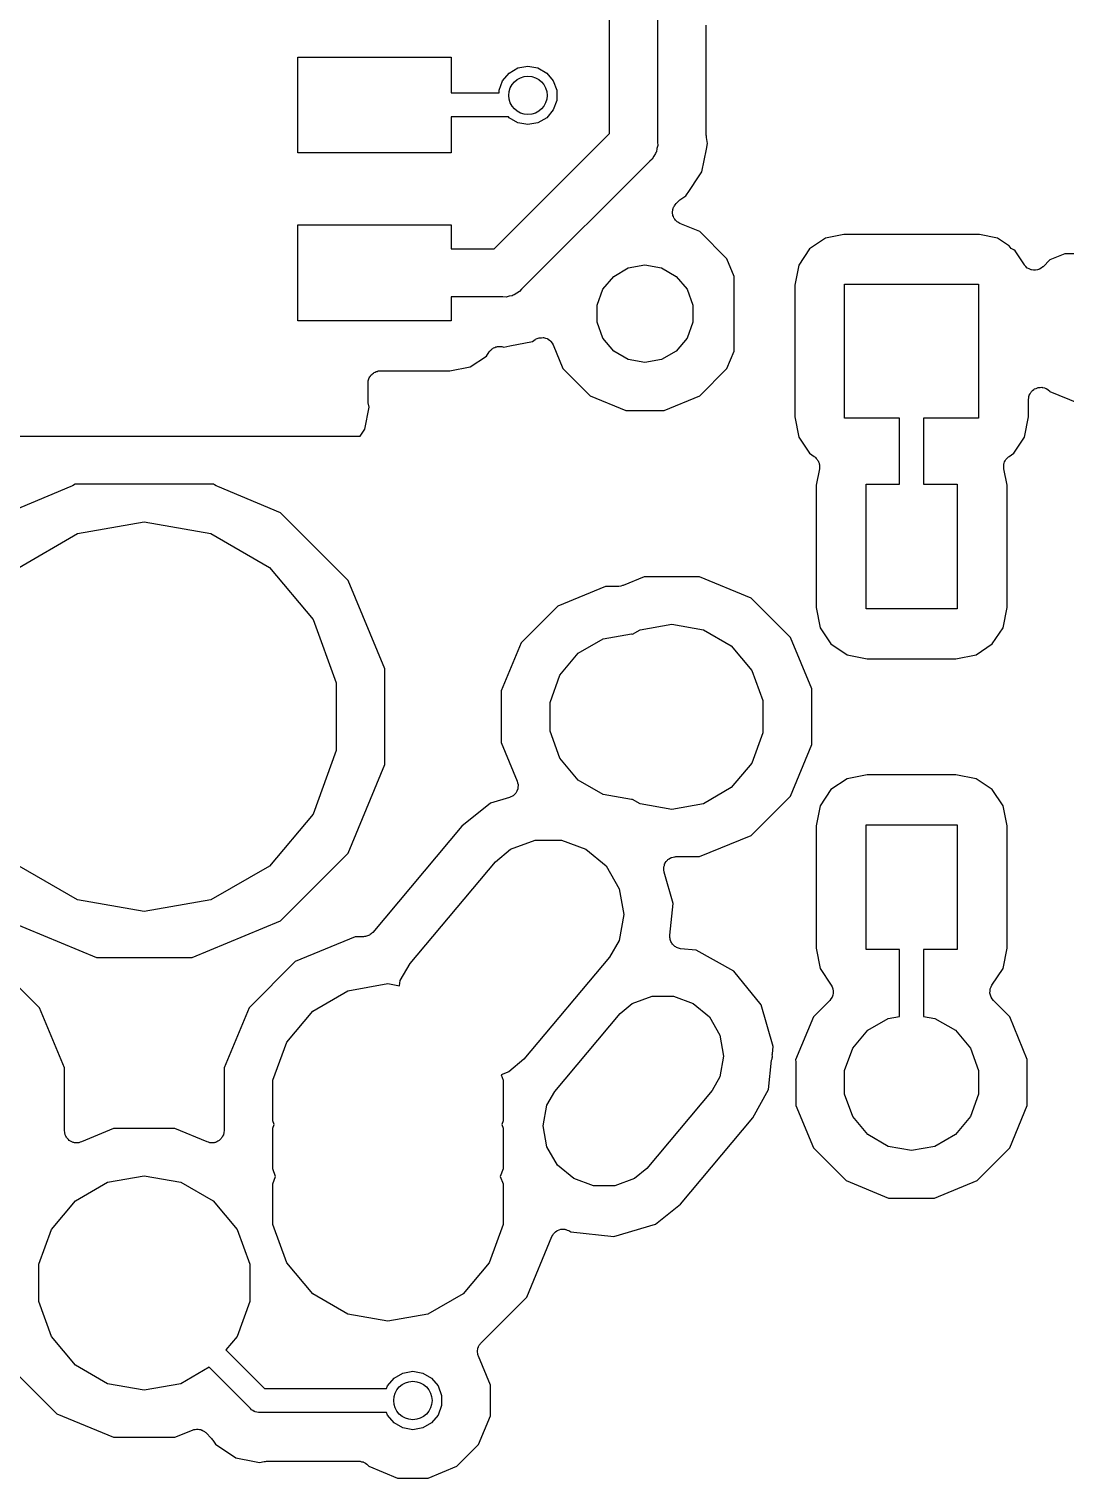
# Model space of a CAD drawing. Extents: x 61 to 194, y -153 to -61.
# Drawn here: x 106.8 to 117.6, y -118.31 to -103.21 of the extents above; entities that cross this region are included whole.
import ezdxf

# ---------------------------------------------------------------- set-up
doc = ezdxf.new("R2010")
doc.units = 0
doc.header["$MEASUREMENT"] = 0
doc.layers.add('BLACK', color=7, linetype='CONTINUOUS')

msp = doc.modelspace()

# ---------------------------------------------------------------- linework, layer by layer
at = {"layer": 'BLACK', "linetype": 'CONTINUOUS'}
for p, q in [((112.85, -104.296), (112.85, -102.811)), ((113.35, -102.904), (113.35, -104.389)), ((113.858, -104.313), (113.858, -103.167)), ((109.6, -104.5), (109.6, -103.5)), ((109.6, -103.5), (111.2, -103.5)), ((111.2, -103.5), (111.2, -103.875)), ((111.736, -103.748), (111.804, -103.667)), ((111.804, -103.667), (111.896, -103.614)), ((111.896, -103.614), (112, -103.595)), ((112, -103.595), (112.104, -103.614)), ((112.104, -103.614), (112.196, -103.667)), ((112.196, -103.667), (112.264, -103.748)), ((111.2, -103.875), (111.7, -103.875)), ((111.7, -103.847), (111.736, -103.748)), ((111.7, -103.875), (111.7, -103.847)), ((112.264, -103.748), (112.3, -103.847)), ((112.3, -103.847), (112.3, -103.953)), ((112.3, -103.953), (112.264, -104.052)), ((111.797, -104.125), (111.2, -104.125)), ((111.2, -104.125), (111.2, -104.5)), ((111.804, -104.133), (111.797, -104.125)), ((111.896, -104.186), (111.804, -104.133)), ((112, -104.205), (111.896, -104.186)), ((112.104, -104.186), (112, -104.205)), ((112.196, -104.133), (112.104, -104.186)), ((112.264, -104.052), (112.196, -104.133)), ((111.646, -105.5), (112.85, -104.296)), ((113.86, -104.325), (113.858, -104.313)), ((113.86, -104.338), (113.86, -104.325)), ((113.873, -104.4), (113.86, -104.338)), ((113.339, -104.487), (113.333, -104.496)), ((113.344, -104.454), (113.339, -104.487)), ((113.353, -104.422), (113.344, -104.454)), ((113.35, -104.389), (113.353, -104.422)), ((113.814, -104.696), (113.86, -104.462)), ((113.86, -104.462), (113.873, -104.4)), ((113.86, -104.462), (113.86, -104.462)), ((111.2, -104.5), (109.6, -104.5)), ((113.269, -104.584), (111.934, -105.919)), ((113.294, -104.563), (113.269, -104.584)), ((113.311, -104.534), (113.294, -104.563)), ((113.33, -104.507), (113.311, -104.534)), ((113.333, -104.496), (113.33, -104.507)), ((113.683, -104.891), (113.778, -104.749)), ((113.778, -104.749), (113.814, -104.696)), ((113.778, -104.749), (113.778, -104.749)), ((113.646, -104.946), (113.683, -104.891)), ((113.509, -105.099), (113.51, -105.09)), ((113.51, -105.09), (113.515, -105.078)), ((113.515, -105.078), (113.519, -105.064)), ((113.519, -105.064), (113.523, -105.057)), ((113.523, -105.057), (113.527, -105.05)), ((113.527, -105.05), (113.536, -105.039)), ((113.536, -105.039), (113.544, -105.028)), ((113.544, -105.028), (113.574, -104.998)), ((113.574, -104.998), (113.585, -104.99)), ((113.585, -104.99), (113.594, -104.982)), ((113.594, -104.982), (113.646, -104.946)), ((113.507, -105.107), (113.509, -105.099)), ((113.508, -105.121), (113.507, -105.107)), ((113.508, -105.134), (113.508, -105.121)), ((113.51, -105.142), (113.508, -105.134)), ((113.511, -105.151), (113.51, -105.142)), ((113.517, -105.163), (113.511, -105.151)), ((113.521, -105.176), (113.517, -105.163)), ((113.526, -105.183), (113.521, -105.176)), ((113.53, -105.191), (113.526, -105.183)), ((113.539, -105.2), (113.53, -105.191)), ((113.548, -105.211), (113.539, -105.2)), ((113.555, -105.216), (113.548, -105.211)), ((113.561, -105.222), (113.555, -105.216)), ((113.573, -105.228), (113.561, -105.222)), ((113.585, -105.235), (113.573, -105.228)), ((113.791, -105.32), (113.585, -105.235)), ((109.6, -106.25), (109.6, -105.25)), ((109.6, -105.25), (111.2, -105.25)), ((111.2, -105.25), (111.2, -105.5)), ((114.075, -105.604), (113.791, -105.32)), ((115.103, -105.388), (114.935, -105.5)), ((115.294, -105.35), (115.103, -105.388)), ((116.706, -105.35), (115.294, -105.35)), ((116.897, -105.388), (116.706, -105.35)), ((117.01, -105.464), (116.897, -105.388)), ((111.2, -105.5), (111.646, -105.5)), ((114.935, -105.5), (114.823, -105.668)), ((117.016, -105.469), (117.01, -105.464)), ((117.037, -105.494), (117.016, -105.469)), ((117.066, -105.511), (117.037, -105.494)), ((117.078, -105.519), (117.066, -105.511)), ((117.176, -105.667), (117.078, -105.519)), ((112.894, -105.786), (113.046, -105.698)), ((113.046, -105.698), (113.22, -105.667)), ((113.22, -105.667), (113.394, -105.698)), ((113.394, -105.698), (113.546, -105.786)), ((114.15, -105.786), (114.075, -105.604)), ((114.823, -105.668), (114.781, -105.879)), ((117.177, -105.668), (117.176, -105.667)), ((117.178, -105.669), (117.177, -105.668)), ((117.192, -105.684), (117.178, -105.669)), ((117.206, -105.699), (117.192, -105.684)), ((117.208, -105.699), (117.206, -105.699)), ((117.209, -105.7), (117.208, -105.699)), ((117.227, -105.709), (117.209, -105.7)), ((117.352, -105.699), (117.335, -105.711)), ((117.369, -105.688), (117.352, -105.699)), ((117.37, -105.687), (117.369, -105.688)), ((117.371, -105.686), (117.37, -105.687)), ((117.442, -105.615), (117.371, -105.686)), ((117.599, -105.55), (117.442, -105.615)), ((118.201, -105.55), (117.599, -105.55)), ((112.78, -105.921), (112.894, -105.786)), ((113.546, -105.786), (113.66, -105.921)), ((114.15, -106.564), (114.15, -105.786)), ((117.246, -105.718), (117.227, -105.709)), ((117.247, -105.718), (117.246, -105.718)), ((117.249, -105.719), (117.247, -105.718)), ((117.269, -105.721), (117.249, -105.719)), ((117.29, -105.723), (117.269, -105.721)), ((117.291, -105.723), (117.29, -105.723)), ((117.293, -105.723), (117.291, -105.723)), ((117.313, -105.717), (117.293, -105.723)), ((117.333, -105.712), (117.313, -105.717)), ((117.334, -105.712), (117.333, -105.712)), ((117.335, -105.711), (117.334, -105.712)), ((111.739, -106), (111.2, -106)), ((111.2, -106), (111.2, -106.25)), ((111.772, -106.003), (111.739, -106)), ((111.804, -105.994), (111.772, -106.003)), ((111.837, -105.989), (111.804, -105.994)), ((111.846, -105.983), (111.837, -105.989)), ((111.857, -105.98), (111.846, -105.983)), ((111.884, -105.961), (111.857, -105.98)), ((111.913, -105.944), (111.884, -105.961)), ((111.934, -105.919), (111.913, -105.944)), ((112.72, -106.087), (112.78, -105.921)), ((113.66, -105.921), (113.72, -106.087)), ((114.781, -105.879), (114.781, -107.251)), ((115.301, -107.263), (115.301, -105.867)), ((115.301, -105.867), (116.698, -105.867)), ((116.698, -105.867), (116.698, -107.263)), ((112.72, -106.263), (112.72, -106.087)), ((113.72, -106.087), (113.72, -106.263)), ((111.2, -106.25), (109.6, -106.25)), ((112.78, -106.429), (112.72, -106.263)), ((113.72, -106.263), (113.66, -106.429)), ((112.046, -106.464), (112.076, -106.444)), ((112.076, -106.444), (112.077, -106.443)), ((112.077, -106.443), (112.078, -106.442)), ((112.078, -106.442), (112.097, -106.434)), ((112.097, -106.434), (112.116, -106.426)), ((112.116, -106.426), (112.118, -106.426)), ((112.118, -106.426), (112.119, -106.425)), ((112.119, -106.425), (112.14, -106.425)), ((112.14, -106.425), (112.16, -106.423)), ((112.16, -106.423), (112.162, -106.424)), ((112.162, -106.424), (112.163, -106.423)), ((112.163, -106.423), (112.183, -106.43)), ((112.183, -106.43), (112.203, -106.435)), ((112.203, -106.435), (112.204, -106.436)), ((112.204, -106.436), (112.205, -106.437)), ((112.205, -106.437), (112.222, -106.449)), ((112.222, -106.449), (112.238, -106.462)), ((112.894, -106.564), (112.78, -106.429)), ((113.66, -106.429), (113.546, -106.564)), ((111.566, -106.616), (111.596, -106.572)), ((111.596, -106.572), (111.602, -106.566)), ((111.602, -106.566), (111.606, -106.559)), ((111.606, -106.559), (111.617, -106.55)), ((111.617, -106.55), (111.626, -106.54)), ((111.626, -106.54), (111.634, -106.537)), ((111.634, -106.537), (111.64, -106.531)), ((111.64, -106.531), (111.653, -106.527)), ((111.653, -106.527), (111.666, -106.521)), ((111.666, -106.521), (111.674, -106.52)), ((111.674, -106.52), (111.682, -106.517)), ((111.682, -106.517), (111.696, -106.517)), ((111.696, -106.517), (111.71, -106.516)), ((111.71, -106.516), (111.718, -106.518)), ((111.718, -106.518), (111.726, -106.518)), ((111.726, -106.518), (111.75, -106.523)), ((111.75, -106.523), (111.812, -106.51)), ((111.812, -106.51), (112.046, -106.464)), ((111.812, -106.51), (111.812, -106.51)), ((112.238, -106.462), (112.239, -106.463)), ((112.239, -106.463), (112.24, -106.464)), ((112.24, -106.464), (112.251, -106.481)), ((112.251, -106.481), (112.263, -106.498)), ((112.263, -106.498), (112.263, -106.5)), ((112.263, -106.5), (112.264, -106.501)), ((112.264, -106.501), (112.365, -106.746)), ((113.046, -106.652), (112.894, -106.564)), ((113.546, -106.564), (113.394, -106.652)), ((114.075, -106.746), (114.15, -106.564)), ((111.187, -106.77), (111.398, -106.729)), ((111.398, -106.729), (111.566, -106.616)), ((112.365, -106.746), (112.649, -107.03)), ((113.22, -106.683), (113.046, -106.652)), ((113.394, -106.652), (113.22, -106.683)), ((113.791, -107.03), (114.075, -106.746)), ((110.333, -106.897), (110.335, -106.886)), ((110.333, -107.08), (110.333, -106.897)), ((110.335, -106.875), (110.339, -106.865)), ((110.335, -106.886), (110.335, -106.875)), ((110.339, -106.865), (110.341, -106.854)), ((110.341, -106.854), (110.346, -106.844)), ((110.346, -106.844), (110.35, -106.834)), ((110.35, -106.834), (110.357, -106.825)), ((110.357, -106.825), (110.363, -106.816)), ((110.363, -106.816), (110.371, -106.809)), ((110.371, -106.809), (110.378, -106.8)), ((110.378, -106.8), (110.388, -106.795)), ((110.388, -106.795), (110.396, -106.787)), ((110.396, -106.787), (110.407, -106.784)), ((110.407, -106.784), (110.417, -106.778)), ((110.417, -106.778), (110.428, -106.776)), ((110.428, -106.776), (110.438, -106.772)), ((110.438, -106.772), (110.449, -106.772)), ((110.449, -106.772), (110.46, -106.77)), ((110.46, -106.77), (111.187, -106.77)), ((112.649, -107.03), (113.019, -107.183)), ((113.421, -107.183), (113.791, -107.03)), ((117.219, -107.068), (117.222, -107.052)), ((117.222, -107.052), (117.223, -107.035)), ((117.223, -107.035), (117.226, -107.03)), ((117.226, -107.03), (117.227, -107.025)), ((117.227, -107.025), (117.235, -107.01)), ((117.235, -107.01), (117.242, -106.995)), ((117.242, -106.995), (117.246, -106.991)), ((117.246, -106.991), (117.249, -106.987)), ((117.249, -106.987), (117.261, -106.976)), ((117.261, -106.976), (117.273, -106.964)), ((117.273, -106.964), (117.278, -106.962)), ((117.278, -106.962), (117.282, -106.958)), ((117.282, -106.958), (117.298, -106.953)), ((117.298, -106.953), (117.313, -106.946)), ((117.313, -106.946), (117.319, -106.945)), ((117.319, -106.945), (117.324, -106.943)), ((117.324, -106.943), (117.34, -106.943)), ((117.34, -106.943), (117.357, -106.942)), ((117.357, -106.942), (117.362, -106.943)), ((117.362, -106.943), (117.368, -106.943)), ((117.368, -106.943), (117.384, -106.949)), ((117.384, -106.949), (117.4, -106.953)), ((117.4, -106.953), (117.404, -106.956)), ((117.404, -106.956), (117.409, -106.958)), ((117.409, -106.958), (117.422, -106.969)), ((117.422, -106.969), (117.436, -106.978)), ((117.436, -106.978), (117.442, -106.985)), ((117.442, -106.985), (117.739, -107.108)), ((110.299, -107.377), (110.344, -107.15)), ((110.335, -107.092), (110.333, -107.08)), ((110.335, -107.105), (110.335, -107.092)), ((110.344, -107.15), (110.335, -107.105)), ((113.019, -107.183), (113.421, -107.183)), ((117.219, -107.251), (117.219, -107.068)), ((114.781, -107.251), (114.823, -107.462)), ((115.875, -107.263), (115.301, -107.263)), ((115.875, -107.95), (115.875, -107.263)), ((116.698, -107.263), (116.125, -107.263)), ((116.125, -107.263), (116.125, -107.95)), ((117.177, -107.462), (117.219, -107.251)), ((105.85, -107.45), (110.251, -107.45)), ((110.251, -107.45), (110.299, -107.377)), ((114.823, -107.462), (114.935, -107.63)), ((117.065, -107.63), (117.177, -107.462)), ((114.935, -107.63), (114.984, -107.663)), ((114.984, -107.663), (114.99, -107.668)), ((117.01, -107.668), (117.016, -107.663)), ((117.016, -107.663), (117.065, -107.63)), ((114.99, -107.668), (114.997, -107.673)), ((114.997, -107.673), (115.006, -107.683)), ((115.038, -107.793), (115.005, -107.963)), ((115.006, -107.683), (115.016, -107.693)), ((115.016, -107.693), (115.02, -107.701)), ((115.02, -107.701), (115.025, -107.707)), ((115.025, -107.707), (115.03, -107.72)), ((115.03, -107.72), (115.036, -107.733)), ((115.036, -107.733), (115.037, -107.741)), ((115.037, -107.741), (115.039, -107.749)), ((115.04, -107.776), (115.038, -107.785)), ((115.038, -107.785), (115.038, -107.793)), ((115.039, -107.749), (115.039, -107.763)), ((115.039, -107.763), (115.04, -107.776)), ((116.96, -107.776), (116.961, -107.763)), ((116.962, -107.785), (116.96, -107.776)), ((116.961, -107.749), (116.963, -107.741)), ((116.961, -107.763), (116.961, -107.749)), ((116.962, -107.793), (116.962, -107.785)), ((116.995, -107.963), (116.962, -107.793)), ((116.963, -107.741), (116.964, -107.733)), ((116.964, -107.733), (116.97, -107.72)), ((116.97, -107.72), (116.975, -107.707)), ((116.975, -107.707), (116.98, -107.701)), ((116.98, -107.701), (116.984, -107.693)), ((116.984, -107.693), (116.994, -107.683)), ((116.994, -107.683), (117.003, -107.673)), ((117.003, -107.673), (117.01, -107.668)), ((107.268, -107.957), (107.251, -107.967)), ((107.27, -107.955), (107.268, -107.957)), ((107.272, -107.954), (107.27, -107.955)), ((107.275, -107.95), (107.272, -107.954)), ((108.725, -107.95), (107.275, -107.95)), ((108.728, -107.954), (108.725, -107.95)), ((108.73, -107.955), (108.728, -107.954)), ((108.732, -107.957), (108.73, -107.955)), ((108.749, -107.967), (108.732, -107.957)), ((115.005, -107.963), (115.005, -109.237)), ((115.525, -109.25), (115.525, -107.95)), ((115.525, -107.95), (115.875, -107.95)), ((116.125, -107.95), (116.475, -107.95)), ((116.475, -107.95), (116.475, -109.25)), ((116.995, -109.237), (116.995, -107.963)), ((107.235, -107.977), (106.579, -108.249)), ((107.251, -107.967), (107.235, -107.977)), ((108.765, -107.977), (108.749, -107.967)), ((109.421, -108.249), (108.765, -107.977)), ((110.126, -108.954), (109.421, -108.249)), ((107.305, -108.467), (108, -108.344)), ((108, -108.344), (108.695, -108.467)), ((106.695, -108.819), (107.305, -108.467)), ((108.695, -108.467), (109.305, -108.819)), ((109.305, -108.819), (109.759, -109.36)), ((110.508, -109.876), (110.126, -108.954)), ((112.81, -109.017), (112.311, -109.224)), ((112.943, -109.017), (112.81, -109.017)), ((112.946, -109.017), (112.943, -109.017)), ((112.949, -109.017), (112.946, -109.017)), ((112.968, -109.013), (112.949, -109.017)), ((112.987, -109.009), (112.968, -109.013)), ((112.989, -109.008), (112.987, -109.009)), ((112.992, -109.007), (112.989, -109.008)), ((113.21, -108.917), (112.992, -109.007)), ((113.79, -108.917), (113.21, -108.917)), ((114.326, -109.139), (113.79, -108.917)), ((114.736, -109.549), (114.326, -109.139)), ((112.311, -109.224), (111.929, -109.606)), ((115.005, -109.237), (115.046, -109.448)), ((116.475, -109.25), (115.525, -109.25)), ((116.954, -109.448), (116.995, -109.237)), ((109.759, -109.36), (110, -110.022)), ((113.091, -109.514), (113.17, -109.469)), ((113.17, -109.469), (113.5, -109.41)), ((113.5, -109.41), (113.83, -109.469)), ((113.83, -109.469), (114.12, -109.636)), ((115.046, -109.448), (115.159, -109.616)), ((116.841, -109.616), (116.954, -109.448)), ((111.929, -109.606), (111.722, -110.105)), ((112.525, -109.714), (112.785, -109.564)), ((112.785, -109.564), (113.08, -109.512)), ((113.08, -109.512), (113.091, -109.514)), ((114.958, -110.085), (114.736, -109.549)), ((115.159, -109.616), (115.327, -109.729)), ((116.673, -109.729), (116.841, -109.616)), ((112.333, -109.943), (112.525, -109.714)), ((114.12, -109.636), (114.335, -109.893)), ((115.327, -109.729), (115.538, -109.77)), ((115.538, -109.77), (116.462, -109.77)), ((116.462, -109.77), (116.673, -109.729)), ((110.508, -110.874), (110.508, -109.876)), ((114.335, -109.893), (114.45, -110.207)), ((110, -110.022), (110, -110.728)), ((112.23, -110.225), (112.333, -109.943)), ((111.722, -110.105), (111.722, -110.645)), ((112.23, -110.525), (112.23, -110.225)), ((114.45, -110.207), (114.45, -110.543)), ((114.958, -110.665), (114.958, -110.085)), ((112.333, -110.807), (112.23, -110.525)), ((111.722, -110.645), (111.889, -111.047)), ((114.45, -110.543), (114.335, -110.857)), ((114.736, -111.201), (114.958, -110.665)), ((110, -110.728), (109.759, -111.39)), ((112.525, -111.036), (112.333, -110.807)), ((110.126, -111.796), (110.508, -110.874)), ((114.335, -110.857), (114.12, -111.114)), ((115.538, -110.98), (115.327, -111.021)), ((116.462, -110.98), (115.538, -110.98)), ((116.673, -111.021), (116.462, -110.98)), ((111.892, -111.134), (111.884, -111.15)), ((111.889, -111.047), (111.892, -111.065)), ((111.892, -111.065), (111.898, -111.082)), ((111.893, -111.13), (111.892, -111.134)), ((111.895, -111.126), (111.893, -111.13)), ((111.896, -111.108), (111.895, -111.126)), ((111.898, -111.09), (111.896, -111.108)), ((111.898, -111.082), (111.897, -111.086)), ((111.897, -111.086), (111.898, -111.09)), ((112.785, -111.186), (112.525, -111.036)), ((114.12, -111.114), (113.83, -111.281)), ((115.159, -111.134), (115.046, -111.302)), ((115.327, -111.021), (115.159, -111.134)), ((116.841, -111.134), (116.673, -111.021)), ((116.954, -111.302), (116.841, -111.134)), ((111.608, -111.276), (111.31, -111.515)), ((111.807, -111.218), (111.608, -111.276)), ((111.823, -111.21), (111.807, -111.218)), ((111.84, -111.203), (111.823, -111.21)), ((111.843, -111.2), (111.84, -111.203)), ((111.846, -111.198), (111.843, -111.2)), ((111.859, -111.185), (111.846, -111.198)), ((111.872, -111.173), (111.859, -111.185)), ((111.874, -111.17), (111.872, -111.173)), ((111.877, -111.166), (111.874, -111.17)), ((111.884, -111.15), (111.877, -111.166)), ((113.08, -111.238), (112.785, -111.186)), ((113.091, -111.236), (113.08, -111.238)), ((113.17, -111.281), (113.091, -111.236)), ((113.5, -111.34), (113.17, -111.281)), ((113.83, -111.281), (113.5, -111.34)), ((114.326, -111.611), (114.736, -111.201)), ((109.759, -111.39), (109.305, -111.931)), ((115.046, -111.302), (115.005, -111.513)), ((116.995, -111.513), (116.954, -111.302)), ((111.31, -111.515), (110.381, -112.622)), ((115.005, -111.513), (115.005, -112.787)), ((115.525, -112.8), (115.525, -111.5)), ((115.525, -111.5), (116.475, -111.5)), ((116.475, -111.5), (116.475, -112.8)), ((116.995, -112.787), (116.995, -111.513)), ((111.818, -111.755), (112.075, -111.661)), ((112.075, -111.661), (112.348, -111.661)), ((112.348, -111.661), (112.605, -111.755)), ((113.79, -111.833), (114.326, -111.611)), ((109.421, -112.501), (110.126, -111.796)), ((110.771, -112.948), (111.662, -111.886)), ((111.662, -111.886), (111.818, -111.755)), ((112.605, -111.755), (112.815, -111.93)), ((113.432, -111.896), (113.441, -111.885)), ((113.441, -111.885), (113.45, -111.872)), ((113.45, -111.872), (113.455, -111.868)), ((113.455, -111.868), (113.46, -111.863)), ((113.46, -111.863), (113.473, -111.855)), ((113.473, -111.855), (113.485, -111.846)), ((113.485, -111.846), (113.492, -111.844)), ((113.492, -111.844), (113.498, -111.841)), ((113.498, -111.841), (113.513, -111.838)), ((113.513, -111.838), (113.528, -111.834)), ((113.528, -111.834), (113.535, -111.834)), ((113.535, -111.834), (113.542, -111.833)), ((113.542, -111.833), (113.79, -111.833)), ((107.305, -112.283), (106.695, -111.931)), ((109.305, -111.931), (108.695, -112.283)), ((112.815, -111.93), (112.951, -112.167)), ((113.415, -111.952), (113.417, -111.945)), ((113.417, -111.967), (113.415, -111.952)), ((113.417, -111.938), (113.422, -111.924)), ((113.417, -111.945), (113.417, -111.938)), ((113.417, -111.982), (113.417, -111.967)), ((113.419, -111.989), (113.417, -111.982)), ((113.42, -111.996), (113.419, -111.989)), ((113.515, -112.322), (113.42, -111.996)), ((113.422, -111.924), (113.425, -111.909)), ((113.425, -111.909), (113.429, -111.903)), ((113.429, -111.903), (113.432, -111.896)), ((112.951, -112.167), (112.999, -112.436)), ((108, -112.406), (107.305, -112.283)), ((108.695, -112.283), (108, -112.406)), ((113.479, -112.652), (113.515, -112.322)), ((112.999, -112.436), (112.951, -112.705)), ((106.579, -112.501), (107.501, -112.883)), ((108.499, -112.883), (109.421, -112.501)), ((110.356, -112.643), (110.348, -112.65)), ((110.366, -112.637), (110.356, -112.643)), ((110.373, -112.629), (110.366, -112.637)), ((110.381, -112.622), (110.373, -112.629)), ((110.2, -112.667), (109.572, -112.927)), ((110.284, -112.667), (110.2, -112.667)), ((110.295, -112.665), (110.284, -112.667)), ((110.306, -112.665), (110.295, -112.665)), ((110.317, -112.661), (110.306, -112.665)), ((110.327, -112.659), (110.317, -112.661)), ((110.337, -112.654), (110.327, -112.659)), ((110.348, -112.65), (110.337, -112.654)), ((112.951, -112.705), (112.849, -112.882)), ((113.478, -112.674), (113.48, -112.663)), ((113.481, -112.685), (113.478, -112.674)), ((113.48, -112.663), (113.479, -112.652)), ((113.482, -112.696), (113.481, -112.685)), ((113.486, -112.706), (113.482, -112.696)), ((113.489, -112.717), (113.486, -112.706)), ((113.495, -112.726), (113.489, -112.717)), ((113.499, -112.736), (113.495, -112.726)), ((113.507, -112.744), (113.499, -112.736)), ((113.513, -112.753), (113.507, -112.744)), ((113.522, -112.76), (113.513, -112.753)), ((113.53, -112.768), (113.522, -112.76)), ((113.54, -112.773), (113.53, -112.768)), ((113.549, -112.779), (113.54, -112.773)), ((113.56, -112.782), (113.549, -112.779)), ((113.57, -112.787), (113.56, -112.782)), ((113.581, -112.789), (113.57, -112.787)), ((113.591, -112.792), (113.581, -112.789)), ((113.753, -112.809), (113.591, -112.792)), ((115.005, -112.787), (115.046, -112.998)), ((116.954, -112.998), (116.995, -112.787)), ((106.908, -113.407), (106.428, -112.927)), ((107.501, -112.883), (108.499, -112.883)), ((109.572, -112.927), (109.092, -113.407)), ((110.669, -113.125), (110.771, -112.948)), ((112.849, -112.882), (111.958, -113.944)), ((114.148, -113.026), (113.753, -112.809)), ((115.875, -112.8), (115.525, -112.8)), ((115.875, -113.498), (115.875, -112.8)), ((116.475, -112.8), (116.125, -112.8)), ((116.125, -112.8), (116.125, -113.498)), ((114.43, -113.378), (114.148, -113.026)), ((115.046, -112.998), (115.162, -113.172)), ((116.838, -113.172), (116.954, -112.998)), ((109.757, -113.442), (110.123, -113.23)), ((110.123, -113.23), (110.54, -113.156)), ((110.54, -113.156), (110.659, -113.178)), ((110.659, -113.178), (110.669, -113.125)), ((115.162, -113.172), (115.171, -113.191)), ((115.171, -113.191), (115.18, -113.209)), ((115.18, -113.209), (115.18, -113.211)), ((115.18, -113.211), (115.18, -113.212)), ((115.18, -113.212), (115.182, -113.233)), ((115.182, -113.233), (115.183, -113.253)), ((116.817, -113.253), (116.818, -113.233)), ((116.818, -113.233), (116.82, -113.212)), ((116.82, -113.209), (116.829, -113.191)), ((116.82, -113.211), (116.82, -113.209)), ((116.82, -113.212), (116.82, -113.211)), ((116.829, -113.191), (116.838, -113.172)), ((112.962, -113.468), (113.088, -113.362)), ((113.088, -113.362), (113.295, -113.286)), ((113.295, -113.286), (113.516, -113.286)), ((113.516, -113.286), (113.723, -113.362)), ((113.723, -113.362), (113.891, -113.503)), ((114.556, -113.81), (114.43, -113.378)), ((115.147, -113.332), (114.977, -113.502)), ((115.158, -113.315), (115.147, -113.332)), ((115.171, -113.298), (115.158, -113.315)), ((115.172, -113.296), (115.171, -113.297)), ((115.171, -113.297), (115.171, -113.298)), ((115.177, -113.276), (115.172, -113.296)), ((115.183, -113.256), (115.177, -113.276)), ((115.183, -113.253), (115.183, -113.255)), ((115.183, -113.255), (115.183, -113.256)), ((116.817, -113.255), (116.817, -113.253)), ((116.817, -113.256), (116.817, -113.255)), ((116.823, -113.276), (116.817, -113.256)), ((116.828, -113.296), (116.823, -113.276)), ((116.829, -113.297), (116.828, -113.296)), ((116.829, -113.298), (116.829, -113.297)), ((116.841, -113.315), (116.829, -113.298)), ((116.853, -113.332), (116.841, -113.315)), ((117.023, -113.502), (116.853, -113.332)), ((107.168, -114.035), (106.908, -113.407)), ((109.092, -113.407), (108.832, -114.035)), ((109.485, -113.766), (109.757, -113.442)), ((112.281, -114.279), (112.962, -113.468)), ((113.891, -113.503), (114.002, -113.694)), ((114.977, -113.502), (114.791, -113.951)), ((115.544, -113.642), (115.757, -113.518)), ((115.757, -113.518), (115.875, -113.498)), ((116.125, -113.498), (116.243, -113.518)), ((116.243, -113.518), (116.456, -113.642)), ((117.206, -113.945), (117.023, -113.502)), ((114.002, -113.694), (114.04, -113.911)), ((115.386, -113.83), (115.544, -113.642)), ((116.456, -113.642), (116.614, -113.83)), ((109.34, -114.163), (109.485, -113.766)), ((114.548, -113.888), (114.556, -113.81)), ((115.301, -114.062), (115.386, -113.83)), ((116.614, -113.83), (116.698, -114.062)), ((111.958, -113.944), (111.802, -114.075)), ((114.04, -113.911), (114.002, -114.128)), ((114.507, -114.259), (114.54, -113.955)), ((114.54, -113.955), (114.545, -113.941)), ((114.545, -113.941), (114.547, -113.926)), ((114.547, -113.896), (114.548, -113.892)), ((114.549, -113.914), (114.547, -113.896)), ((114.547, -113.926), (114.55, -113.921)), ((114.548, -113.892), (114.548, -113.888)), ((114.55, -113.921), (114.549, -113.914)), ((114.791, -113.951), (114.791, -113.951)), ((114.791, -113.951), (114.791, -113.954)), ((114.791, -113.954), (114.793, -113.969)), ((114.793, -113.969), (114.793, -114.425)), ((117.206, -114.425), (117.206, -113.945)), ((107.168, -114.689), (107.168, -114.035)), ((108.832, -114.035), (108.832, -114.689)), ((111.802, -114.075), (111.719, -114.105)), ((111.719, -114.105), (111.74, -114.163)), ((114.002, -114.128), (113.919, -114.271)), ((115.301, -114.308), (115.301, -114.062)), ((116.698, -114.062), (116.698, -114.308)), ((109.34, -114.587), (109.34, -114.163)), ((111.74, -114.163), (111.74, -114.587)), ((112.198, -114.422), (112.281, -114.279)), ((113.919, -114.271), (113.238, -115.082)), ((114.345, -114.554), (114.507, -114.259)), ((112.16, -114.639), (112.198, -114.422)), ((114.793, -114.425), (114.977, -114.868)), ((115.386, -114.54), (115.301, -114.308)), ((116.698, -114.308), (116.614, -114.54)), ((117.023, -114.868), (117.206, -114.425)), ((109.354, -114.625), (109.34, -114.587)), ((111.74, -114.587), (111.726, -114.625)), ((113.591, -115.453), (114.345, -114.554)), ((115.544, -114.728), (115.386, -114.54)), ((116.614, -114.54), (116.456, -114.728)), ((107.17, -114.703), (107.168, -114.689)), ((107.171, -114.717), (107.17, -114.703)), ((107.174, -114.724), (107.171, -114.717)), ((107.176, -114.733), (107.174, -114.724)), ((107.183, -114.745), (107.176, -114.733)), ((107.188, -114.757), (107.183, -114.745)), ((107.194, -114.763), (107.188, -114.757)), ((107.68, -114.667), (107.344, -114.806)), ((108.32, -114.667), (107.68, -114.667)), ((108.656, -114.806), (108.32, -114.667)), ((108.812, -114.757), (108.806, -114.763)), ((108.817, -114.745), (108.812, -114.757)), ((108.824, -114.733), (108.817, -114.745)), ((108.826, -114.724), (108.824, -114.733)), ((108.829, -114.717), (108.826, -114.724)), ((108.83, -114.703), (108.829, -114.717)), ((108.832, -114.689), (108.83, -114.703)), ((109.34, -114.663), (109.354, -114.625)), ((109.34, -115.087), (109.34, -114.663)), ((111.726, -114.625), (111.74, -114.663)), ((111.74, -114.663), (111.74, -115.087)), ((112.198, -114.856), (112.16, -114.639)), ((115.757, -114.852), (115.544, -114.728)), ((116.456, -114.728), (116.243, -114.852)), ((107.198, -114.771), (107.194, -114.763)), ((107.208, -114.78), (107.198, -114.771)), ((107.218, -114.79), (107.208, -114.78)), ((107.225, -114.794), (107.218, -114.79)), ((107.231, -114.799), (107.225, -114.794)), ((107.245, -114.804), (107.231, -114.799)), ((107.257, -114.81), (107.245, -114.804)), ((107.265, -114.811), (107.257, -114.81)), ((107.273, -114.814), (107.265, -114.811)), ((107.287, -114.814), (107.273, -114.814)), ((107.301, -114.816), (107.287, -114.814)), ((107.309, -114.814), (107.301, -114.816)), ((107.317, -114.814), (107.309, -114.814)), ((107.33, -114.809), (107.317, -114.814)), ((107.344, -114.806), (107.33, -114.809)), ((108.67, -114.809), (108.656, -114.806)), ((108.683, -114.814), (108.67, -114.809)), ((108.691, -114.814), (108.683, -114.814)), ((108.699, -114.816), (108.691, -114.814)), ((108.713, -114.814), (108.699, -114.816)), ((108.727, -114.814), (108.713, -114.814)), ((108.735, -114.811), (108.727, -114.814)), ((108.743, -114.81), (108.735, -114.811)), ((108.755, -114.804), (108.743, -114.81)), ((108.768, -114.799), (108.755, -114.804)), ((108.775, -114.794), (108.768, -114.799)), ((108.782, -114.79), (108.775, -114.794)), ((108.792, -114.78), (108.782, -114.79)), ((108.802, -114.771), (108.792, -114.78)), ((108.806, -114.763), (108.802, -114.771)), ((112.309, -115.047), (112.198, -114.856)), ((114.977, -114.868), (115.317, -115.208)), ((116, -114.894), (115.757, -114.852)), ((116.243, -114.852), (116, -114.894)), ((116.683, -115.208), (117.023, -114.868)), ((112.477, -115.188), (112.309, -115.047)), ((107.618, -115.225), (108, -115.158)), ((108, -115.158), (108.382, -115.225)), ((109.369, -115.165), (109.34, -115.087)), ((109.34, -115.243), (109.369, -115.165)), ((111.74, -115.087), (111.711, -115.165)), ((111.711, -115.165), (111.74, -115.243)), ((112.684, -115.264), (112.477, -115.188)), ((113.112, -115.188), (112.905, -115.264)), ((113.238, -115.082), (113.112, -115.188)), ((115.317, -115.208), (115.76, -115.391)), ((116.24, -115.391), (116.683, -115.208)), ((107.282, -115.419), (107.618, -115.225)), ((108.382, -115.225), (108.718, -115.419)), ((109.34, -115.667), (109.34, -115.243)), ((111.74, -115.243), (111.74, -115.667)), ((112.905, -115.264), (112.684, -115.264)), ((107.033, -115.717), (107.282, -115.419)), ((108.718, -115.419), (108.967, -115.717)), ((113.328, -115.664), (113.591, -115.453)), ((115.76, -115.391), (116.24, -115.391)), ((112.895, -115.79), (113.328, -115.664)), ((106.9, -116.081), (107.033, -115.717)), ((108.967, -115.717), (109.1, -116.081)), ((109.485, -116.064), (109.34, -115.667)), ((111.74, -115.667), (111.595, -116.064)), ((111.988, -116.423), (112.249, -115.792)), ((112.249, -115.792), (112.259, -115.777)), ((112.259, -115.777), (112.267, -115.762)), ((112.267, -115.762), (112.27, -115.759)), ((112.27, -115.759), (112.273, -115.755)), ((112.273, -115.755), (112.287, -115.744)), ((112.287, -115.744), (112.3, -115.732)), ((112.3, -115.732), (112.304, -115.731)), ((112.304, -115.731), (112.308, -115.728)), ((112.308, -115.728), (112.325, -115.723)), ((112.325, -115.723), (112.342, -115.716)), ((112.342, -115.716), (112.346, -115.716)), ((112.346, -115.716), (112.35, -115.715)), ((112.35, -115.715), (112.368, -115.716)), ((112.368, -115.716), (112.386, -115.715)), ((112.386, -115.715), (112.39, -115.717)), ((112.39, -115.717), (112.394, -115.717)), ((112.394, -115.717), (112.41, -115.724)), ((112.41, -115.724), (112.427, -115.73)), ((112.427, -115.73), (112.447, -115.741)), ((112.447, -115.741), (112.895, -115.79)), ((106.9, -116.469), (106.9, -116.081)), ((109.1, -116.081), (109.1, -116.469)), ((109.757, -116.388), (109.485, -116.064)), ((111.595, -116.064), (111.323, -116.388)), ((110.123, -116.6), (109.757, -116.388)), ((111.323, -116.388), (110.957, -116.6)), ((107.033, -116.833), (106.9, -116.469)), ((109.1, -116.469), (108.967, -116.833)), ((111.511, -116.9), (111.988, -116.423)), ((110.54, -116.674), (110.123, -116.6)), ((110.957, -116.6), (110.54, -116.674)), ((107.282, -117.131), (107.033, -116.833)), ((108.967, -116.833), (108.85, -116.973)), ((108.85, -116.973), (109.252, -117.375)), ((111.474, -116.978), (111.478, -116.965)), ((111.475, -116.987), (111.474, -116.978)), ((111.474, -116.995), (111.475, -116.987)), ((111.477, -117.009), (111.474, -116.995)), ((111.478, -117.022), (111.477, -117.009)), ((111.478, -116.965), (111.479, -116.951)), ((111.481, -117.03), (111.478, -117.022)), ((111.479, -116.951), (111.483, -116.944)), ((111.483, -116.944), (111.485, -116.936)), ((111.485, -116.936), (111.493, -116.924)), ((111.493, -116.924), (111.5, -116.912)), ((111.5, -116.912), (111.506, -116.907)), ((111.506, -116.907), (111.511, -116.9)), ((107.618, -117.325), (107.282, -117.131)), ((108.677, -117.154), (108.382, -117.325)), ((109.108, -117.585), (108.677, -117.154)), ((111.483, -117.038), (111.481, -117.03)), ((111.608, -117.339), (111.483, -117.038)), ((106.637, -117.186), (107.089, -117.638)), ((108, -117.392), (107.618, -117.325)), ((108.382, -117.325), (108, -117.392)), ((110.536, -117.348), (110.604, -117.267)), ((110.604, -117.267), (110.696, -117.214)), ((110.696, -117.214), (110.8, -117.195)), ((110.8, -117.195), (110.904, -117.214)), ((110.904, -117.214), (110.996, -117.267)), ((110.996, -117.267), (111.064, -117.348)), ((109.252, -117.375), (110.526, -117.375)), ((110.526, -117.375), (110.536, -117.348)), ((111.064, -117.348), (111.1, -117.447)), ((111.1, -117.447), (111.1, -117.553)), ((111.608, -117.661), (111.608, -117.339)), ((109.118, -117.597), (109.108, -117.585)), ((109.133, -117.606), (109.118, -117.597)), ((109.146, -117.615), (109.133, -117.606)), ((109.152, -117.616), (109.146, -117.615)), ((109.157, -117.619), (109.152, -117.616)), ((109.173, -117.622), (109.157, -117.619)), ((109.189, -117.626), (109.173, -117.622)), ((109.205, -117.625), (109.189, -117.626)), ((110.526, -117.625), (109.205, -117.625)), ((110.536, -117.652), (110.526, -117.625)), ((111.1, -117.553), (111.064, -117.652)), ((107.089, -117.638), (107.68, -117.883)), ((110.604, -117.733), (110.536, -117.652)), ((110.696, -117.786), (110.604, -117.733)), ((110.996, -117.733), (110.904, -117.786)), ((111.064, -117.652), (110.996, -117.733)), ((111.485, -117.958), (111.608, -117.661)), ((107.68, -117.883), (108.32, -117.883)), ((108.32, -117.883), (108.502, -117.808)), ((108.502, -117.808), (108.51, -117.806)), ((108.51, -117.806), (108.517, -117.802)), ((108.517, -117.802), (108.531, -117.801)), ((108.531, -117.801), (108.545, -117.798)), ((108.545, -117.798), (108.553, -117.799)), ((108.553, -117.799), (108.561, -117.799)), ((108.561, -117.799), (108.575, -117.802)), ((108.575, -117.802), (108.588, -117.804)), ((108.588, -117.804), (108.596, -117.808)), ((108.596, -117.808), (108.604, -117.81)), ((108.604, -117.81), (108.615, -117.818)), ((108.615, -117.818), (108.628, -117.824)), ((108.628, -117.824), (108.633, -117.83)), ((108.633, -117.83), (108.64, -117.835)), ((108.64, -117.835), (108.699, -117.895)), ((108.699, -117.895), (108.707, -117.905)), ((108.707, -117.905), (108.715, -117.914)), ((108.715, -117.914), (108.744, -117.956)), ((110.8, -117.805), (110.696, -117.786)), ((110.904, -117.786), (110.8, -117.805)), ((108.744, -117.956), (108.953, -118.096)), ((111.258, -118.185), (111.485, -117.958)), ((108.953, -118.096), (109.15, -118.135)), ((109.15, -118.135), (109.15, -118.135)), ((109.15, -118.135), (109.2, -118.145)), ((109.2, -118.145), (109.25, -118.135)), ((109.25, -118.135), (109.263, -118.135)), ((109.263, -118.135), (109.275, -118.133)), ((109.275, -118.133), (110.238, -118.133)), ((110.238, -118.133), (110.243, -118.134)), ((110.243, -118.134), (110.249, -118.133)), ((110.249, -118.133), (110.265, -118.138)), ((110.265, -118.138), (110.281, -118.141)), ((110.281, -118.141), (110.286, -118.143)), ((110.286, -118.143), (110.291, -118.145)), ((110.291, -118.145), (110.305, -118.154)), ((110.305, -118.154), (110.319, -118.163)), ((110.319, -118.163), (110.323, -118.167)), ((110.323, -118.167), (110.328, -118.17)), ((110.328, -118.17), (110.342, -118.185)), ((110.342, -118.185), (110.639, -118.308)), ((110.961, -118.308), (111.258, -118.185)), ((110.639, -118.308), (110.961, -118.308))]:
    msp.add_line(p, q, dxfattribs=at)
at = {"layer": 'BLACK'}
for centre in [(112, -103.9), (110.8, -117.5)]:
    msp.add_circle(centre, 0.2, dxfattribs=at)

doc.saveas('drawing.dxf')
